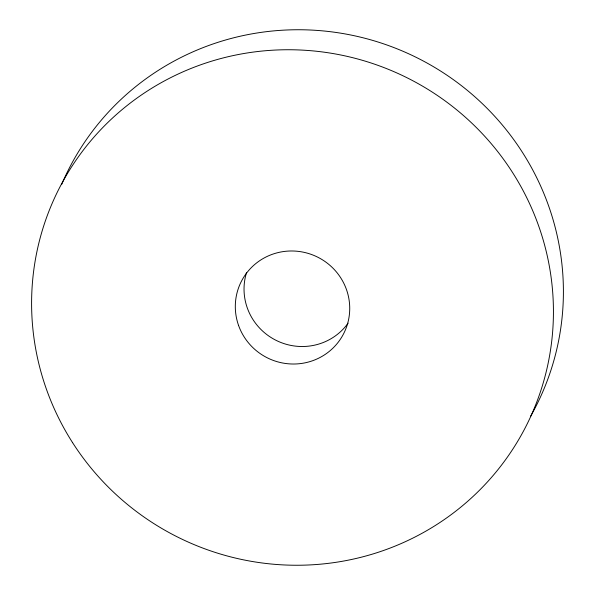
<?xml version="1.0" encoding="UTF-8"?>
<svg xmlns="http://www.w3.org/2000/svg" width="595" height="595" viewBox="0 0 595 595"><rect width="100%" height="100%" fill="white"/><g stroke="black" fill="none" stroke-linecap="round" stroke-linejoin="round"><path stroke-width="0.89" d="M61.664 184.443A261.964 256.705 26.5 0 1 416.21 57.365A261.964 256.705 26.5 0 1 530.606 416.255M348.09 323.182A57.432 56.28 26.5 0 1 276.065 340.34A57.432 56.28 26.5 0 1 246.59 272.421M72.605 442.687A261.964 256.705 26.5 0 0 524.083 429.962A261.964 256.705 26.5 0 0 280.855 49.846A261.964 256.705 26.5 0 0 72.605 442.687M238.543 325.368A57.432 56.28 26.5 0 0 335.93 344.996A57.432 56.28 26.5 0 0 303.078 252.131A57.432 56.28 26.5 0 0 238.543 325.368"/></g></svg>
